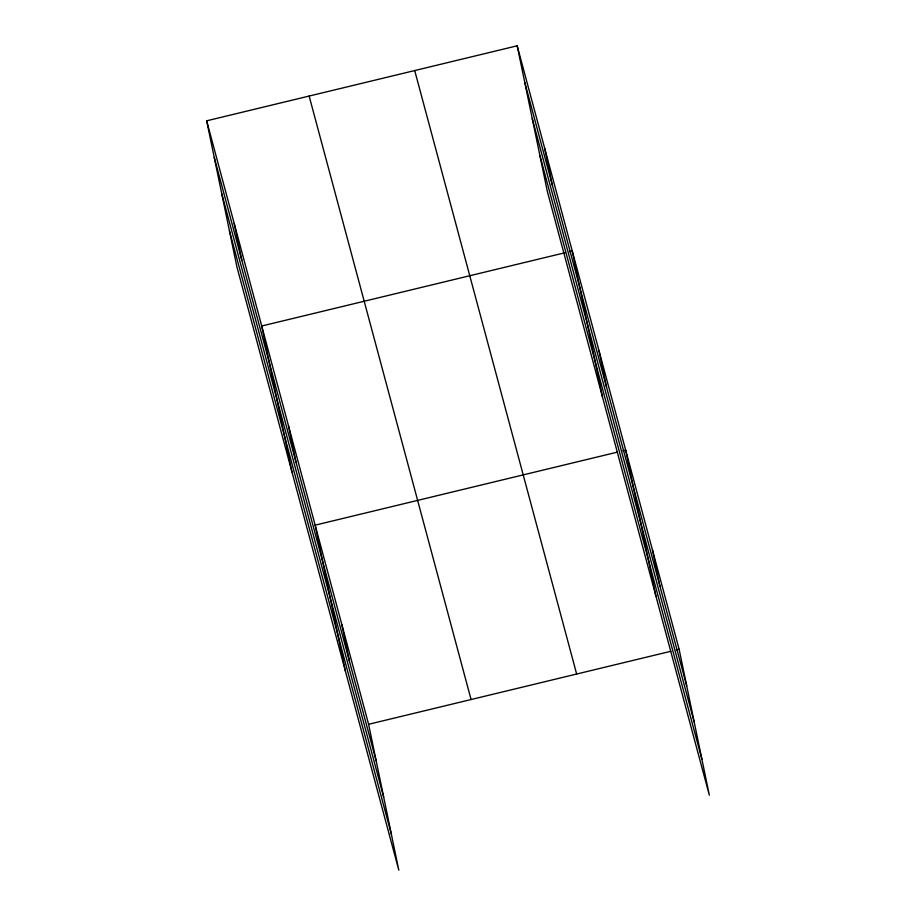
<?xml version="1.0" encoding="UTF-8"?>
<svg xmlns="http://www.w3.org/2000/svg" width="916" height="916" viewBox="0 0 916 916"><rect width="100%" height="100%" fill="white"/><g stroke="black" fill="none" stroke-linecap="round" stroke-linejoin="round"><path stroke-width="1.37" d="M206.661 120.82L368.598 724.293L398.815 870.2L236.878 266.716L206.661 120.82L517.185 45.8L679.122 649.284L709.339 795.18L547.402 191.707L517.185 45.8M565.321 252.656L261.724 326.004L291.929 471.9M569.477 251.648L572.248 250.984L602.465 396.891M617.373 452.138L315.161 525.154L345.378 671.05M622.914 450.798L625.685 450.134L655.902 596.03M368.598 724.293L670.821 651.287M676.352 649.948L679.122 649.284M524.776 82.451L686.714 685.935M532.242 118.508L694.179 721.98M539.936 155.651L701.874 759.135M414.708 70.555L576.656 674.039M309.139 96.066L471.076 699.538M214.252 157.472L376.19 760.956M221.718 193.528L383.655 797M229.412 230.672L391.35 834.144M652.41 549.703L660.001 586.355M598.961 350.553L606.552 387.216M544.711 148.392L552.302 185.043M341.874 624.723L349.465 661.375M288.437 425.574L296.028 462.225M234.187 223.412L241.778 260.064"/></g></svg>
